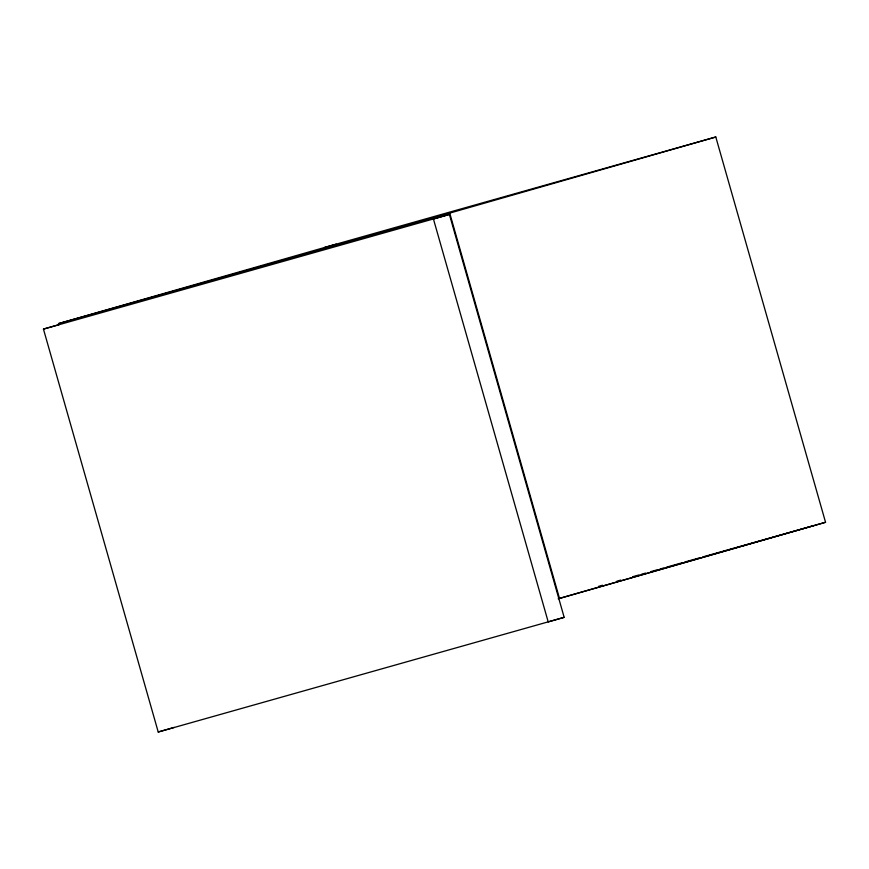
<?xml version="1.0" encoding="UTF-8"?>
<svg xmlns="http://www.w3.org/2000/svg" width="869" height="869" viewBox="0 0 869 869"><rect width="100%" height="100%" fill="white"/><g stroke="black" fill="none" stroke-linecap="round" stroke-linejoin="round"><path stroke-width="1.3" d="M336.249 244.146L58.451 323.616L449.74 213.155L559.495 598.448L825.55 522.291L715.795 136.998L324.506 247.459M43.45 329.101L449.403 214.437L564.166 617.348L158.223 732.002L43.45 329.101L59.418 324.528M437.998 216.468L715.795 136.998M449.403 214.437L433.435 219.01L548.209 621.911L564.166 617.348M558.18 598.774L813.808 525.604M158.223 732.002L174.18 727.429M598.6 586.358L602.51 585.25M616.86 581.198L620.77 580.09M632.513 576.777L639.041 574.941M641.648 574.203L645.558 573.095M650.772 571.628L657.301 569.782M659.908 569.043L663.818 567.946M666.425 567.207L682.078 562.786M684.685 562.047L700.338 557.637M702.945 556.899L825.55 522.291"/></g></svg>
